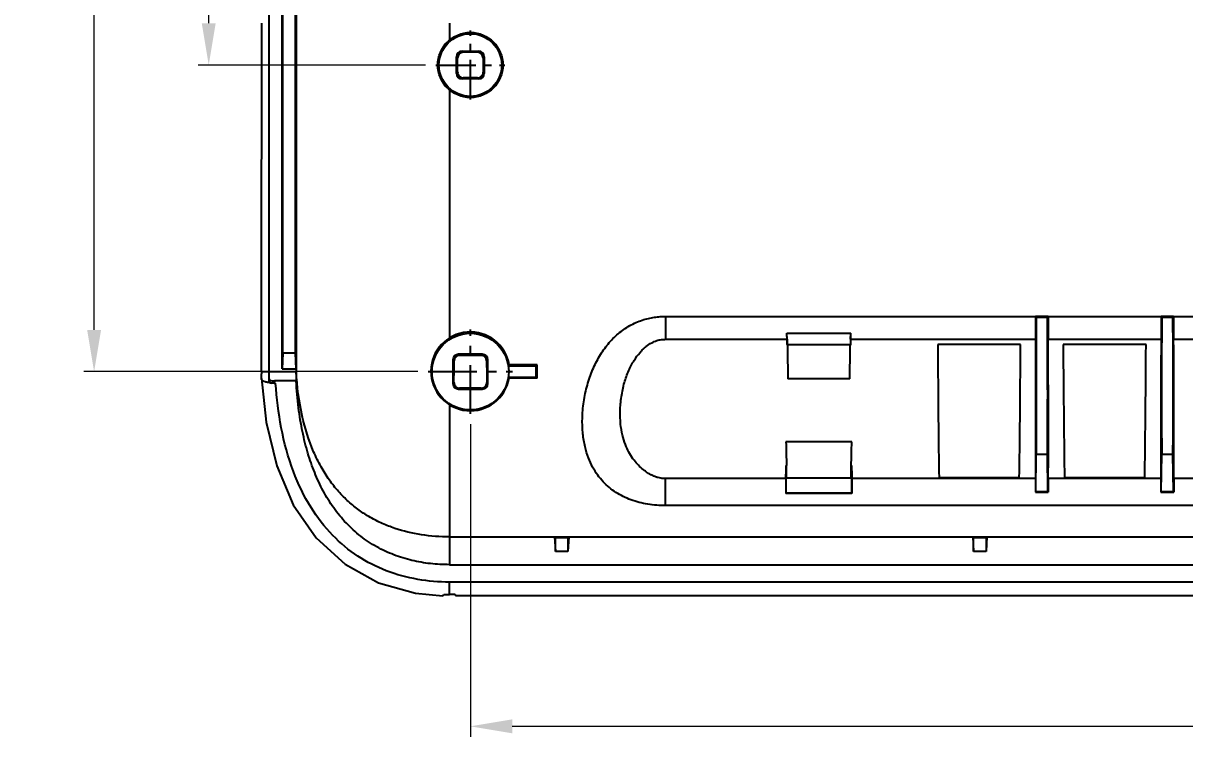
# Model space of a CAD drawing. Header units: millimetres. Extents: x 2099 to 2627, y -288 to 79.
# Drawn here: x 2381.2 to 2464.6, y -136.3 to -85.1 of the extents above; entities that cross this region are included whole.
import ezdxf

# ---------------------------------------------------------------- set-up
doc = ezdxf.new("R2010")
doc.units = ezdxf.units.MM
doc.linetypes.add('CENTER', pattern=[50.8, 31.75, -6.35, 6.35, -6.35])
doc.layers.add('06___PRT_ALL_SURFS', color=7, linetype='Continuous')
doc.layers.add('dim', color=82, linetype='Continuous', lineweight=9)
doc.styles.add('wuwei', font='SimSun.ttf', dxfattribs={"width": 0.8, "oblique": 10})
doc.dimstyles.new('wuwei', dxfattribs={"dimscale": 1.5, "dimtxt": 2.5, "dimasz": 1.5, "dimexe": 0.3, "dimexo": 0.3, "dimgap": 0.5, "dimtad": 1, "dimdsep": 46, "dimtxsty": 'wuwei', "dimcen": 0, "dimclrd": 42, "dimclre": 256, "dimclrt": 256, "dimazin": 2, "dimtfac": 1, "dimtofl": 0, "dimtmove": 0, "dimatfit": 3, "dimfxl": 1, "dimlwd": 5, "dimlwe": 5, "dimarcsym": 0})

# ---------------------------------------------------------------- blocks, each defined once
blk = doc.blocks.new('*D9')
at = {"layer": 'Defpoints', "color": 0}
for p in [(2386.315, -17.083), (2410.28, -17.083), (2410.28, -110.083)]:
    blk.add_point(p, dxfattribs=at)
at = {"layer": 'dim', "color": 82, "lineweight": 5, "true_color": 0x35c922}
for p, q in [((2409.531, -17.083), (2385.565, -17.083)), ((2409.531, -110.083), (2385.565, -110.083))]:
    blk.add_line(p, q, dxfattribs=at)
at = {"layer": 'dim', "color": 42, "lineweight": 5}
blk.add_line((2386.315, -107.083), (2386.315, -20.083), dxfattribs=at)
at = {"layer": 'dim', "color": 42}
for points in [[(2385.815, -20.083), (2386.815, -20.083), (2386.315, -17.083)], [(2385.815, -107.083), (2386.815, -107.083), (2386.315, -110.083)]]:
    blk.add_solid(points, dxfattribs=at)
at = {"layer": 'dim', "color": 82, "true_color": 0x4bd605, "insert": (2383.69, -58.642), "char_height": 3.75, "attachment_point": 5, "rotation": 90, "style": 'wuwei'}
blk.add_mtext('93', dxfattribs=at)
blk = doc.blocks.new('*D10')
at = {"layer": 'Defpoints', "color": 0}
for p in [(2394.536, -29.083), (2410.83, -29.083), (2410.83, -88.083)]:
    blk.add_point(p, dxfattribs=at)
at = {"layer": 'dim', "color": 82, "lineweight": 5, "true_color": 0x35c922}
for p, q in [((2410.081, -29.083), (2393.787, -29.083)), ((2410.081, -88.083), (2393.787, -88.083))]:
    blk.add_line(p, q, dxfattribs=at)
at = {"layer": 'dim', "color": 42, "lineweight": 5}
blk.add_line((2394.536, -85.083), (2394.536, -32.083), dxfattribs=at)
at = {"layer": 'dim', "color": 42}
for points in [[(2394.036, -32.083), (2395.036, -32.083), (2394.536, -29.083)], [(2394.036, -85.083), (2395.036, -85.083), (2394.536, -88.083)]]:
    blk.add_solid(points, dxfattribs=at)
at = {"layer": 'dim', "color": 82, "true_color": 0x4bd605, "insert": (2391.912, -58.583), "char_height": 3.75, "attachment_point": 5, "rotation": 90, "style": 'wuwei'}
blk.add_mtext('59', dxfattribs=at)
blk = doc.blocks.new('*D13')
at = {"layer": 'Defpoints', "color": 0}
for p in [(2413.305, -113.108), (2523.305, -113.108), (2523.305, -135.531)]:
    blk.add_point(p, dxfattribs=at)
at = {"layer": 'dim', "color": 82, "lineweight": 5, "true_color": 0x35c922}
for p, q in [((2413.305, -113.858), (2413.305, -136.281)), ((2523.305, -113.858), (2523.305, -136.281))]:
    blk.add_line(p, q, dxfattribs=at)
at = {"layer": 'dim', "color": 42, "lineweight": 5}
blk.add_line((2416.305, -135.531), (2520.305, -135.531), dxfattribs=at)
at = {"layer": 'dim', "color": 42}
for points in [[(2416.305, -135.031), (2416.305, -136.031), (2413.305, -135.531)], [(2520.305, -135.031), (2520.305, -136.031), (2523.305, -135.531)]]:
    blk.add_solid(points, dxfattribs=at)
at = {"layer": 'dim', "color": 82, "true_color": 0x4bd605, "insert": (2472.912, -132.907), "char_height": 3.75, "attachment_point": 5, "style": 'wuwei'}
blk.add_mtext('110', dxfattribs=at)

msp = doc.modelspace()

# ---------------------------------------------------------------- linework, layer by layer
at = {"color": 7, "linetype": 'Continuous'}
for p, q in [((2398.839, -6.582), (2398.839, -110.792)), ((2398.865, -110.625), (2398.865, -6.591)), ((2400.809, -10.084), (2400.809, -110.752)), ((2399.809, -109.874), (2399.809, -10.885)), ((2399.859, -108.755), (2399.859, -10.935)), ((2400.759, -108.755), (2400.759, -10.935)), ((2411.805, -85.083), (2411.807, -86.289)), ((2412.391, -87.569), (2412.305, -87.483)), ((2412.305, -88.683), (2412.305, -87.483)), ((2412.705, -87.083), (2413.906, -87.083)), ((2412.792, -87.169), (2412.705, -87.083)), ((2413.819, -87.169), (2412.792, -87.169)), ((2413.819, -87.169), (2413.906, -87.083)), ((2414.22, -87.569), (2414.305, -87.483)), ((2414.305, -87.483), (2414.305, -88.683)), ((2412.39, -88.599), (2412.305, -88.683)), ((2412.789, -88.999), (2412.705, -89.083)), ((2413.906, -89.083), (2412.705, -89.083)), ((2413.822, -88.999), (2412.789, -88.999)), ((2413.822, -88.999), (2413.906, -89.083)), ((2414.221, -88.599), (2414.305, -88.683)), ((2411.804, -89.867), (2411.805, -107.666)), ((2427.305, -106.121), (2453.853, -106.121)), ((2427.305, -106.121), (2427.305, -107.763)), ((2454.758, -106.117), (2453.853, -106.117)), ((2453.906, -106.166), (2453.853, -106.117)), ((2453.853, -106.121), (2453.855, -107.763)), ((2453.906, -106.166), (2454.705, -106.166)), ((2454.705, -106.166), (2454.758, -106.117)), ((2454.758, -106.121), (2454.756, -107.763)), ((2454.758, -106.121), (2462.853, -106.121)), ((2463.758, -106.117), (2462.853, -106.117)), ((2462.906, -106.166), (2462.853, -106.117)), ((2462.853, -106.121), (2462.855, -107.763)), ((2462.906, -106.166), (2463.705, -106.166)), ((2463.705, -106.166), (2463.758, -106.117)), ((2463.758, -106.121), (2463.756, -107.763)), ((2463.758, -106.121), (2472.853, -106.121)), ((2436.005, -107.572), (2436, -107.331)), ((2436.005, -107.337), (2436, -107.331)), ((2436.005, -107.572), (2436.005, -107.337)), ((2440.605, -107.337), (2436.005, -107.337)), ((2440.605, -107.337), (2440.611, -107.331)), ((2440.605, -107.572), (2440.611, -107.331)), ((2440.605, -107.572), (2440.605, -107.337)), ((2427.305, -107.763), (2436.039, -107.763)), ((2436.005, -107.572), (2436.041, -107.572)), ((2436.039, -107.763), (2436.036, -108.137)), ((2436.036, -108.137), (2436.036, -108.172)), ((2436.039, -107.763), (2436.041, -107.572)), ((2436.041, -108.137), (2436.041, -107.572)), ((2436.041, -108.137), (2440.57, -108.137)), ((2440.57, -107.572), (2440.57, -108.137)), ((2440.572, -107.763), (2440.57, -107.572)), ((2440.57, -107.572), (2440.605, -107.572)), ((2440.572, -107.763), (2440.575, -108.137)), ((2440.572, -107.763), (2453.855, -107.763)), ((2440.575, -108.137), (2440.575, -108.172)), ((2452.779, -108.141), (2446.832, -108.141)), ((2454.756, -107.763), (2462.855, -107.763)), ((2461.779, -108.141), (2455.832, -108.141)), ((2463.756, -107.763), (2472.855, -107.763)), ((2399.859, -108.755), (2399.809, -109.874)), ((2400.759, -108.755), (2399.859, -108.755)), ((2400.809, -109.874), (2400.759, -108.755)), ((2414.155, -108.833), (2412.455, -108.833)), ((2412.455, -108.833), (2412.542, -108.92)), ((2414.069, -108.92), (2412.542, -108.92)), ((2414.155, -108.833), (2414.069, -108.92)), ((2399.809, -109.874), (2400.809, -109.874)), ((2412.055, -109.233), (2412.055, -110.933)), ((2412.055, -109.233), (2412.139, -109.317)), ((2414.555, -109.233), (2414.472, -109.317)), ((2414.555, -110.933), (2414.555, -109.233)), ((2418.031, -109.679), (2416.03, -109.679)), ((2418.108, -109.601), (2416.096, -109.601)), ((2418.031, -109.679), (2418.108, -109.601)), ((2418.031, -110.487), (2418.031, -109.679)), ((2398.314, -110.083), (2400.809, -110.083)), ((2398.314, -110.578), (2398.314, -110.233)), ((2398.315, -110.585), (2398.314, -110.578)), ((2398.865, -110.625), (2398.839, -110.792)), ((2399.25, -110.752), (2399.224, -110.917)), ((2400.809, -110.752), (2399.25, -110.752)), ((2416.03, -110.487), (2418.031, -110.487)), ((2418.101, -110.558), (2416.09, -110.558)), ((2418.031, -110.487), (2418.101, -110.558)), ((2440.525, -110.592), (2436.086, -110.592)), ((2412.055, -110.933), (2412.128, -110.86)), ((2412.455, -111.333), (2412.525, -111.264)), ((2412.455, -111.333), (2414.155, -111.333)), ((2414.086, -111.264), (2412.525, -111.264)), ((2414.155, -111.333), (2414.086, -111.264)), ((2414.555, -110.933), (2414.483, -110.86)), ((2411.806, -112.459), (2411.805, -123.932)), ((2440.667, -115.124), (2435.944, -115.124)), ((2453.87, -118.683), (2453.905, -116.033)), ((2454.705, -116.033), (2453.905, -116.033)), ((2454.741, -118.683), (2454.705, -116.033)), ((2462.87, -118.683), (2462.905, -116.033)), ((2463.705, -116.033), (2462.905, -116.033)), ((2463.741, -118.683), (2463.705, -116.033)), ((2435.955, -118.8), (2435.955, -116.819)), ((2435.985, -116.819), (2435.955, -116.819)), ((2435.985, -117.718), (2435.985, -116.819)), ((2440.626, -117.718), (2440.626, -116.819)), ((2440.655, -116.819), (2440.626, -116.819)), ((2440.655, -116.819), (2440.655, -118.8)), ((2427.305, -119.689), (2427.305, -117.755)), ((2435.943, -117.755), (2427.305, -117.755)), ((2435.943, -117.755), (2435.934, -118.822)), ((2440.626, -117.718), (2435.985, -117.718)), ((2440.668, -117.755), (2440.677, -118.822)), ((2453.848, -117.755), (2440.668, -117.755)), ((2452.685, -117.706), (2446.926, -117.706)), ((2453.848, -117.755), (2453.846, -118.72)), ((2454.763, -117.755), (2454.765, -118.72)), ((2462.848, -117.755), (2454.763, -117.755)), ((2461.685, -117.706), (2455.926, -117.706)), ((2462.848, -117.755), (2462.846, -118.72)), ((2463.763, -117.755), (2463.765, -118.72)), ((2472.848, -117.755), (2463.763, -117.755)), ((2435.934, -118.822), (2435.955, -118.8)), ((2440.677, -118.822), (2435.934, -118.822)), ((2440.655, -118.8), (2435.955, -118.8)), ((2440.655, -118.8), (2440.677, -118.822)), ((2453.87, -118.683), (2453.846, -118.72)), ((2453.846, -118.72), (2454.765, -118.72)), ((2453.87, -118.683), (2454.741, -118.683)), ((2454.741, -118.683), (2454.765, -118.72)), ((2462.87, -118.683), (2462.846, -118.72)), ((2462.846, -118.72), (2463.765, -118.72)), ((2462.87, -118.683), (2463.741, -118.683)), ((2463.741, -118.683), (2463.765, -118.72)), ((2509.305, -119.689), (2427.305, -119.689)), ((2411.805, -121.938), (2467.654, -121.938)), ((2419.405, -121.991), (2419.346, -121.932)), ((2419.347, -121.938), (2419.402, -122.994)), ((2419.405, -122.991), (2419.405, -121.991)), ((2419.405, -121.991), (2420.305, -121.991)), ((2420.305, -121.991), (2420.365, -121.932)), ((2420.305, -121.991), (2420.305, -122.991)), ((2420.364, -121.938), (2420.309, -122.994)), ((2449.405, -121.991), (2449.346, -121.932)), ((2449.347, -121.938), (2449.402, -122.994)), ((2449.405, -122.991), (2449.405, -121.991)), ((2449.405, -121.991), (2450.305, -121.991)), ((2450.305, -121.991), (2450.365, -121.932)), ((2450.305, -121.991), (2450.305, -122.991)), ((2450.364, -121.938), (2450.309, -122.994)), ((2419.405, -122.991), (2419.402, -122.994)), ((2420.309, -122.994), (2419.402, -122.994)), ((2420.305, -122.991), (2420.309, -122.994)), ((2449.405, -122.991), (2449.402, -122.994)), ((2450.309, -122.994), (2449.402, -122.994)), ((2450.305, -122.991), (2450.309, -122.994)), ((2411.805, -123.932), (2524.805, -123.932)), ((2524.805, -125.18), (2411.805, -125.18)), ((2524.325, -126.18), (2412.286, -126.18))]:
    msp.add_line(p, q, dxfattribs=at)
at = {"color": 1, "linetype": 'CENTER', "ltscale": 0.09}
for p, q in [((2413.305, -90.558), (2413.305, -85.608)), ((2410.83, -88.083), (2415.78, -88.083))]:
    msp.add_line(p, q, dxfattribs=at)
at = {"color": 1, "linetype": 'CENTER', "ltscale": 0.11}
for p, q in [((2413.305, -113.108), (2413.305, -107.058)), ((2410.28, -110.083), (2416.33, -110.083))]:
    msp.add_line(p, q, dxfattribs=at)
at = {"color": 7, "linetype": 'Continuous'}
msp.add_lwpolyline([(2398.314, -110.585), (2398.653, -113.702), (2399.412, -116.842), (2400.605, -119.633), (2402.246, -122.013), (2404.314, -123.899), (2406.725, -125.224), (2409.376, -125.976), (2411.325, -126.172)], dxfattribs=at)
for centre, radius in [((2413.304, -88.08), 2.333), ((2413.305, -88.083), 2.25), ((2413.305, -110.083), 2.75)]:
    msp.add_circle(centre, radius, dxfattribs=at)
for centre, radius, start, end in [((-8907.024, -88.501), 11305.36, 359.8906234, 0.017324), ((2412.792, -87.569), 0.4, 89.97998, 179.89864), ((2413.819, -87.569), 0.4, 0.10137, 90.02001), ((2412.789, -88.6), 0.399, 179.83479, 269.96556), ((2413.821, -88.6), 0.399, 270.03442, 0.16523), ((2413.304, -110.062), 2.826, 9.42578, 349.85935), ((3428.074, -94.999), 992.111, 180.760805, 180.900548), ((1448.537, -94.999), 992.111, 359.099452, 359.239195), ((2409.493, -104.041), 8.632, 319.22427, 319.9008), ((2444.336, -110.233), 46.022, 179.81284, 180.00008), ((2409.534, -116.09), 8.578, 40.15809, 40.77759), ((2399.337, -107.907), 3.012, 267.85432, 269.99877)]:
    msp.add_arc(centre, radius, start, end, dxfattribs=at)
for centre, major_axis, ratio, start_param, end_param in [((2412.706, -87.483), (0.283, -0.283), 0.999695, 2.356347, 3.926839), ((2413.905, -87.483), (0.283, 0.283), 0.999695, -0.785246, 0.785246), ((2411.714, -85.083), (0, 38.861), 0.017455, -1.661385, -1.634807), ((2414.897, -85.083), (0, 38.861), 0.017455, -4.648378, -4.6218), ((2412.706, -88.683), (0.283, 0.283), 0.999695, -3.926839, -2.356347), ((2413.905, -88.683), (0.283, -0.283), 0.999695, -0.785246, 0.785246), ((2454.503, -85.083), (0.465, 35.061), 0.011337, -4.067096, -3.630567), ((2454.108, -85.083), (-0.465, 35.061), 0.011337, -2.652618, -2.21609), ((2463.503, -85.083), (0.465, 35.061), 0.011337, -4.067096, -3.630567), ((2463.108, -85.083), (-0.465, 35.061), 0.011337, -2.652618, -2.21609), ((2447.097, -85.083), (0, 38.061), 0.008727, -4.061581, -3.682721), ((2452.514, -85.083), (0, 38.061), 0.008727, -2.600464, -2.221604), ((2454.503, -85.083), (0.505, 38.061), 0.011337, -4.073862, -3.680088), ((2454.108, -85.083), (-0.505, 38.061), 0.011337, -2.603098, -2.209324), ((2456.097, -85.083), (0, 38.061), 0.008727, -4.061581, -3.682721), ((2461.514, -85.083), (0, 38.061), 0.008727, -2.600464, -2.221604), ((2463.503, -85.083), (0.505, 38.061), 0.011337, -4.073862, -3.680088), ((2463.108, -85.083), (-0.505, 38.061), 0.011337, -2.603098, -2.209324), ((2412.455, -109.233), (0.283, -0.283), 0.999924, 2.356233, 3.926953), ((2414.155, -109.233), (0.283, 0.283), 0.999924, -0.78536, 0.78536), ((2411.874, -85.083), (0, 38.861), 0.008727, -2.296045, -2.24414), ((2414.737, -85.083), (0, 38.861), 0.008727, -4.039045, -3.98714), ((2417.845, -85.083), (0, 38.861), 0.008727, -2.285691, -2.253528), ((2399.245, -110.785), (0.405, 0.008), 0.329421, 3.135288, 4.179551), ((2399.271, -110.618), (0.405, 0.008), 0.329421, 3.135288, 4.654354), ((2412.455, -110.933), (0.283, 0.283), 0.999924, -3.926953, -2.356233), ((2414.155, -110.933), (0.283, -0.283), 0.999924, -0.78536, 0.78536), ((2436.352, -85.083), (0, 38.061), 0.017455, -3.802747, -3.726397), ((2440.259, -85.083), (0, 38.061), 0.017455, -2.556788, -2.480439), ((2435.772, -85.083), (0, 38.061), 0.008727, -2.602947, -2.556788), ((2440.839, -85.083), (0, 38.061), 0.008727, 2.556788, 2.602947)]:
    msp.add_ellipse(centre, major_axis=major_axis, ratio=ratio, start_param=start_param, end_param=end_param, dxfattribs=at)
for points, start_tangent, end_tangent in [([(2427.305, -119.689), (2426.672, -119.667), (2426.036, -119.594), (2425.415, -119.466), (2424.825, -119.283), (2424.268, -119.044), (2423.752, -118.75), (2423.278, -118.401), (2422.841, -117.991), (2422.438, -117.505), (2422.078, -116.934), (2421.772, -116.265), (2421.533, -115.477), (2421.38, -114.553), (2421.339, -113.469), (2421.371, -112.867), (2421.442, -112.247), (2421.699, -111.041), (2421.874, -110.482), (2422.078, -109.953), (2422.576, -108.968), (2423.187, -108.1), (2423.917, -107.36), (2424.745, -106.782), (2425.632, -106.387), (2426.08, -106.26), (2426.517, -106.177), (2426.929, -106.132), (2427.305, -106.121)], (-1, 0.000209), (0.999964, -0.008488)), ([(2427.305, -117.755), (2427.123, -117.748), (2426.961, -117.727), (2426.777, -117.685), (2426.535, -117.604), (2426.253, -117.475), (2425.943, -117.289), (2425.617, -117.038), (2425.289, -116.721), (2424.972, -116.333), (2424.68, -115.864), (2424.425, -115.303), (2424.22, -114.634), (2424.087, -113.843), (2424.051, -112.909), (2424.079, -112.394), (2424.141, -111.868), (2424.361, -110.869), (2424.671, -110.009), (2425.052, -109.281), (2425.476, -108.703), (2425.698, -108.47), (2425.916, -108.277), (2426.322, -108.008), (2426.683, -107.855), (2426.848, -107.81), (2427.006, -107.783), (2427.157, -107.768), (2427.305, -107.763)], (-0.999995, -0.003174), (0.999967, 0.008121)), ([(2412.542, -108.92), (2412.394, -108.948), (2412.263, -109.032), (2412.173, -109.16), (2412.139, -109.317)], (-1, 0), (-0.006961, -0.999976)), ([(2414.472, -109.317), (2414.437, -109.159), (2414.348, -109.031), (2414.217, -108.948), (2414.069, -108.92)], (-0.006961, 0.999976), (-1, 0)), ([(2399.041, -110.904), (2398.756, -110.858), (2398.522, -110.783), (2398.368, -110.686), (2398.314, -110.585)], (-0.994837, 0.101486), (-0.061232, 0.998124)), ([(2411.805, -121.938), (2409.792, -121.786), (2407.885, -121.326), (2406.989, -120.977), (2406.136, -120.543), (2405.328, -120.021), (2404.566, -119.405), (2403.853, -118.689), (2403.193, -117.862), (2402.594, -116.912), (2402.062, -115.827), (2401.245, -113.264), (2400.809, -110.083)], (-1, 0), (-0.060362, 0.998177)), ([(2411.805, -123.932), (2410.451, -123.857), (2409.117, -123.626), (2407.82, -123.227), (2406.588, -122.652), (2405.443, -121.892), (2404.408, -120.955), (2403.502, -119.857), (2402.746, -118.636), (2402.138, -117.33), (2401.649, -115.923), (2401.265, -114.386), (2400.982, -112.679), (2400.809, -110.752)], (-1, 0), (-0.054308, 0.998524)), ([(2399.224, -110.919), (2399.126, -110.915), (2399.041, -110.904)], (-0.999996, 0.002915), (-0.984273, 0.176656)), ([(2411.805, -125.18), (2409.535, -124.989), (2407.275, -124.367), (2405.241, -123.323), (2403.438, -121.833), (2401.875, -119.827), (2400.613, -117.243), (2399.741, -114.105), (2399.337, -110.919)], (-1, 0.000043), (-0.067623, 0.997711)), ([(2412.128, -110.86), (2412.148, -110.989), (2412.205, -111.1), (2412.291, -111.187), (2412.401, -111.244), (2412.525, -111.264)], (-0.007735, -0.99997), (1, 0)), ([(2414.086, -111.264), (2414.206, -111.245), (2414.316, -111.19), (2414.405, -111.102), (2414.463, -110.989), (2414.483, -110.86)], (1, 0), (-0.007735, 0.99997))]:
    msp.add_spline(points, degree=3, dxfattribs=dict(at, start_tangent=start_tangent, end_tangent=end_tangent))
at = {"layer": '06___PRT_ALL_SURFS', "color": 7, "linetype": 'Continuous'}
for p, q in [((2411.805, -126.07), (2411.805, -125.18)), ((2412.205, -126.07), (2411.805, -126.07))]:
    msp.add_line(p, q, dxfattribs=at)
msp.add_arc((2411.805, -88.647), 37.423, 269.38828, 270.0007, dxfattribs=at)
msp.add_ellipse((2411.972, -125.18), major_axis=(-0.319, 1), ratio=0.09603, start_param=-3.6449, end_param=-3.171997, dxfattribs=at)
at = {"layer": '06___PRT_ALL_SURFS', "color": 7, "linetype": 'Continuous', "start_tangent": (0.985751, 0.168212), "end_tangent": (0.467959, 0.88375)}
msp.add_spline([(2411.325, -126.17), (2411.353, -126.152), (2411.405, -126.068)], degree=3, dxfattribs=at)

# ---------------------------------------------------------------- dimensions: what is measured, and where the dimension line sits
at = {"layer": 'dim'}
for base, p1, p2, picture, middle in [((2386.315, -17.083), (2410.28, -110.083), (2410.28, -17.083), '*D9', (2386.315, -58.642)), ((2394.536, -29.083), (2410.83, -88.083), (2410.83, -29.083), '*D10', (2394.536, -58.583))]:
    dim = msp.add_linear_dim(base=base, p1=p1, p2=p2, angle=90, dimstyle='wuwei', override={"dimasz": 2, "dimexe": 0.49975, "dimexo": 0.49975, "dimgap": 0.49975}, dxfattribs=at)
    dim.commit()
    dim.dimension.update_dxf_attribs({"geometry": picture, "text_midpoint": middle, "dimtype": 160})
dim = msp.add_linear_dim(base=(2523.305, -135.531), p1=(2413.305, -113.108), p2=(2523.305, -113.108), dimstyle='wuwei', override={"dimasz": 2, "dimexe": 0.49975, "dimexo": 0.49975, "dimgap": 0.49975}, dxfattribs=at)
dim.commit()
dim.dimension.update_dxf_attribs({"geometry": '*D13', "text_midpoint": (2472.912, -135.531), "dimtype": 160})

doc.saveas('drawing.dxf')
